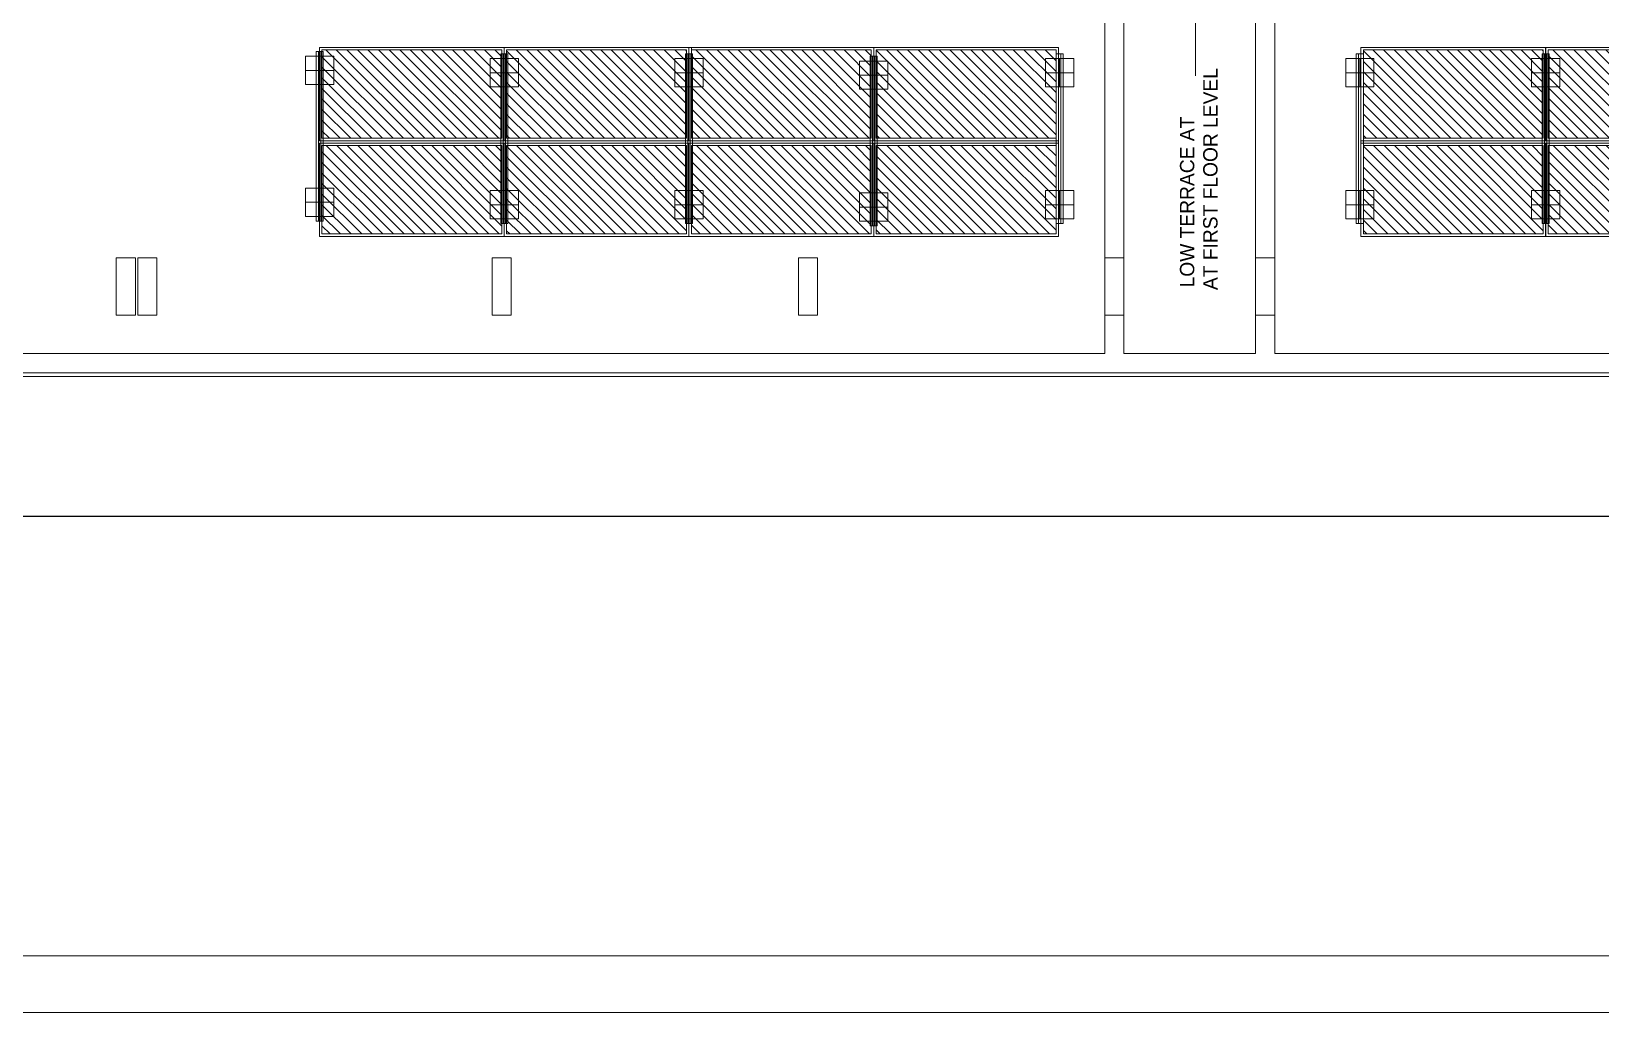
# Model space of a CAD drawing. Header units: inches. Extents: x 13 to 21264, y -72369 to -55.
# Drawn here: x 15317 to 15972, y -72369 to -71959 of the extents above; entities that cross this region are included whole.
import ezdxf

# ---------------------------------------------------------------- set-up
doc = ezdxf.new("R2010")
doc.units = ezdxf.units.IN
doc.header["$LTSCALE"] = 15
doc.header["$MEASUREMENT"] = 0
doc.header["$PDMODE"] = 34
doc.linetypes.add('DOT2', pattern=[0.125, 0, -0.125])
doc.layers.get('0').update_dxf_attribs({"linetype": 'CONTINUOUS', "lineweight": 13})
doc.layers.get('DEFPOINTS').update_dxf_attribs({"linetype": 'CONTINUOUS', "lineweight": 13})
doc.layers.add('1', color=8, linetype='CONTINUOUS')
doc.layers.add('EL-Lighting', color=7, linetype='CONTINUOUS')
for name, color, linetype, lineweight in [('INNER DIM', 30, 'CONTINUOUS', 13), ('parapet wall', 4, 'CONTINUOUS', 13), ('TEXT', 4, 'CONTINUOUS', 13), ('TYPICAL COL ELEVATION', 8, 'CONTINUOUS', 40)]:
    doc.layers.add(name, color=color, linetype=linetype, lineweight=lineweight)
doc.styles.add('rob', font='')
doc.styles.add('RS', font='', dxfattribs={"width": 0.8})
doc.styles.get('rob').set_extended_font_data('Century Gothic')
doc.styles.get('RS').set_extended_font_data('Century Gothic')
doc.dimstyles.new('SECTION DIM', dxfattribs={"dimscale": 0.6, "dimtxt": 9, "dimasz": 2, "dimexe": 0, "dimexo": 0, "dimgap": 1, "dimtad": 1, "dimzin": 3, "dimdsep": 46, "dimlunit": 4, "dimtxsty": 'RS', "dimblk1": 'CUT', "dimblk2": 'CUT', "dimsah": 1, "dimcen": 0, "dimclrd": 251, "dimclre": 21, "dimclrt": 4, "dimadec": 0, "dimazin": 0, "dimtfac": 1, "dimtix": 1, "dimtofl": 0, "dimtmove": 2, "dimatfit": 3, "dimfxl": 0, "dimtolj": 1, "dimtzin": 3, "dimarcsym": 0})

# ---------------------------------------------------------------- blocks, each defined once
blk = doc.blocks.new('CUT')
at = {"layer": 'INNER DIM', "color": 8}
blk.add_line((-1.8, 0), (1.8, 0), dxfattribs=at)
at = {"layer": 'INNER DIM', "color": 9}
blk.add_line((0, 1.8), (0, -1.8), dxfattribs=at)
blk.add_circle((0, 0), 0.9, dxfattribs=at)
blk = doc.blocks.new('*D229')
at = {"layer": 'DEFPOINTS', "color": 0, "transparency": 16777216}
for p in [(13685.04, -72101.64, 0.01), (16236.03, -72131.64), (13685.04, -72161.64)]:
    blk.add_point(p, dxfattribs=at)
at = {"layer": 'INNER DIM', "color": 8, "linetype": 'DOT2', "lineweight": -2, "transparency": 16777216}
for p, q in [((13685.04, -72101.64), (13685.04, -72161.64)), ((16236.03, -72131.64), (16236.03, -72161.64))]:
    blk.add_line(p, q, dxfattribs=at)
at = {"layer": 'INNER DIM', "color": 251, "lineweight": -2, "transparency": 16777216}
blk.add_line((16234.53, -72161.64), (13686.54, -72161.64), dxfattribs=at)
at = {"layer": 'INNER DIM', "color": 251, "lineweight": -2, "transparency": 16777216, "xscale": 1.5, "yscale": 1.5, "zscale": 1.5, "rotation": 180}
blk.add_blockref('CUT', (13685.04, -72161.64), dxfattribs=at)
at = {"layer": 'INNER DIM', "color": 251, "lineweight": -2, "transparency": 16777216, "xscale": 1.5, "yscale": 1.5, "zscale": 1.5}
blk.add_blockref('CUT', (16236.03, -72161.64), dxfattribs=at)
at = {"layer": 'INNER DIM', "color": 7, "lineweight": 0, "transparency": 16777216, "insert": (14960.53, -72156.47), "char_height": 7, "attachment_point": 5, "style": 'RS'}
blk.add_mtext('\\A1;212\'-7"', dxfattribs=at)
blk = doc.blocks.new('Waaree-325 Wp')
at = {"linetype": 'ByBlock', "true_color": 0xf8d731}
h = blk.add_hatch(dxfattribs=at)
h.set_pattern_fill('ANSI31', color=40, scale=25)
h.set_pattern_definition([(45, (-1275.805, 28322.5938), (-2.2097087, 2.2097087), [])])
h.paths.add_polyline_path([(1, 1), (37.96875, 1), (37.96875, 76.171875), (1, 76.171875)])
at = {"color": 40, "linetype": 'ByBlock', "true_color": 0xf8d731}
for p, q in [((0, 77.171875), (0, 0)), ((0, 77.171875), (38.96875, 77.171875)), ((1, 76.171875), (1, 1)), ((1, 76.171875), (37.96875, 76.171875)), ((37.96875, 76.171875), (37.96875, 1)), ((38.96875, 77.171875), (38.96875, 0)), ((38.96875, 0), (0, 0)), ((37.96875, 1), (1, 1))]:
    blk.add_line(p, q, dxfattribs=at)

msp = doc.modelspace()

# ---------------------------------------------------------------- linework, layer by layer
at = {"linetype": 'ByBlock', "lineweight": 0}
for p, q in [((15591.286, -71965.727, 0), (15592.286, -71965.727, 0)), ((15592.286, -71965.727, 0), (15592.286, -71969.497, 0))]:
    msp.add_line(p, q, dxfattribs=at)
at = {"color": 7, "lineweight": 0, "ltscale": 3}
for points in [[(13322.853, -70195.499), (17088.523, -70195.499), (17088.523, -72368.968), (13322.853, -72368.968)], [(13346.514, -70219.16), (17064.862, -70219.16), (17064.862, -72345.307), (13346.514, -72345.307)]]:
    msp.add_lwpolyline(points, close=True, dxfattribs=at)
at = {"color": 1, "lineweight": 0, "ltscale": 3}
msp.add_lwpolyline([(13693.612, -72094.491), (13693.612, -71345.76), (15814.916, -71345.76), (15814.916, -71008.659), (15557.633, -71008.659), (15557.633, -70939.717), (15405.118, -70939.717), (15405.118, -70580.336), (16223.368, -70580.336), (16223.368, -70936.992), (16023.822, -70936.992), (16023.822, -71006.061), (16023.822, -71340.974), (16053.647, -71340.974), (16053.647, -71313.444), (16239.054, -71313.444), (16239.054, -72103.233), (13693.261, -72103.233), (13693.261, -72093.122), (13693.261, -72090.418), (13693.631, -72090.418)], dxfattribs=at)
at = {"layer": '1', "lineweight": 0, "ltscale": 3}
msp.add_line((15802.97, -71897.636, -0.03), (15802.97, -71977.636, -0.014), dxfattribs=at)
at = {"layer": 'EL-Lighting', "lineweight": 0}
for p, q in [((15436.484, -72038.305, 0), (15436.484, -71967.439, 0)), ((15436.484, -71967.439, 0), (15436.976, -71967.439, 0)), ((15437.468, -71967.439, 0), (15437.468, -72038.305, 0)), ((15438.452, -71967.439, 0), (15438.452, -71975.313, 0)), ((15513.622, -72039.305, 0), (15513.622, -71968.439, 0)), ((15513.622, -71968.439, 0), (15514.114, -71968.439, 0)), ((15514.606, -71968.439, 0), (15514.606, -72039.305, 0)), ((15515.59, -71968.439, 0), (15515.59, -71976.313, 0)), ((15590.793, -72039.305, 0), (15590.793, -71968.439, 0)), ((15590.793, -71968.439, 0), (15591.286, -71968.439, 0)), ((15591.777, -71968.439, 0), (15591.777, -72039.305, 0)), ((15592.761, -71968.439, 0), (15592.761, -71976.313, 0)), ((15745.629, -72039.305, 0), (15745.629, -71968.439, 0)), ((15745.629, -71968.439, 0), (15746.121, -71968.439, 0)), ((15746.613, -71968.439, 0), (15746.613, -72039.305, 0)), ((15747.597, -71968.439, 0), (15747.597, -71976.313, 0)), ((15871.061, -72039.305, 0), (15871.061, -71968.439, 0)), ((15871.061, -71968.439, 0), (15871.553, -71968.439, 0)), ((15872.045, -71968.439, 0), (15872.045, -72039.305, 0)), ((15873.029, -71968.439, 0), (15873.029, -71976.313, 0)), ((15948.724, -72039.305, 0), (15948.724, -71968.439, 0)), ((15948.724, -71968.439, 0), (15949.216, -71968.439, 0)), ((15949.708, -71968.439, 0), (15949.708, -72039.305, 0)), ((15950.692, -71968.439, 0), (15950.692, -71976.313, 0)), ((15442.881, -71975.313, 0), (15431.07, -71975.313, 0)), ((15438.452, -71975.313, 0), (15435.5, -71975.313, 0)), ((15436.976, -71969.408, 0), (15436.976, -71981.219, 0)), ((15514.114, -71970.408, 0), (15514.114, -71982.219, 0)), ((15591.286, -71970.408, 0), (15591.286, -71982.219, 0)), ((15667.965, -72040.305, 0), (15667.965, -71969.439, 0)), ((15667.965, -71969.439, 0), (15668.457, -71969.439, 0)), ((15668.457, -71971.408, 0), (15668.457, -71983.219, 0)), ((15668.949, -71969.439, 0), (15668.949, -72040.305, 0)), ((15669.933, -71969.439, 0), (15669.933, -71977.313, 0)), ((15746.121, -71970.408, 0), (15746.121, -71982.219, 0)), ((15871.553, -71970.408, 0), (15871.553, -71982.219, 0)), ((15949.216, -71970.408, 0), (15949.216, -71982.219, 0)), ((15520.019, -71976.313, 0), (15508.208, -71976.313, 0)), ((15515.59, -71976.313, 0), (15512.638, -71976.313, 0)), ((15597.191, -71976.313, 0), (15585.38, -71976.313, 0)), ((15592.761, -71976.313, 0), (15589.809, -71976.313, 0)), ((15674.363, -71977.313, 0), (15662.552, -71977.313, 0)), ((15669.933, -71977.313, 0), (15666.981, -71977.313, 0)), ((15752.027, -71976.313, 0), (15740.216, -71976.313, 0)), ((15747.597, -71976.313, 0), (15744.645, -71976.313, 0)), ((15877.458, -71976.313, 0), (15865.647, -71976.313, 0)), ((15873.029, -71976.313, 0), (15870.077, -71976.313, 0)), ((15955.122, -71976.313, 0), (15943.311, -71976.313, 0)), ((15950.692, -71976.313, 0), (15947.74, -71976.313, 0)), ((15436.976, -72024.526, 0), (15436.976, -72036.337, 0)), ((15514.114, -72025.526, 0), (15514.114, -72037.337, 0)), ((15591.286, -72025.526, 0), (15591.286, -72037.337, 0)), ((15668.457, -72026.526, 0), (15668.457, -72038.337, 0)), ((15746.121, -72025.526, 0), (15746.121, -72037.337, 0)), ((15871.553, -72025.526, 0), (15871.553, -72037.337, 0)), ((15949.216, -72025.526, 0), (15949.216, -72037.337, 0)), ((15442.881, -72030.431, 0), (15431.07, -72030.431, 0)), ((15438.452, -72030.431, 0), (15435.5, -72030.431, 0)), ((15438.452, -72038.305, 0), (15438.452, -72030.431, 0)), ((15520.019, -72031.431, 0), (15508.208, -72031.431, 0)), ((15515.59, -72031.431, 0), (15512.638, -72031.431, 0)), ((15515.59, -72039.305, 0), (15515.59, -72031.431, 0)), ((15597.191, -72031.431, 0), (15585.38, -72031.431, 0)), ((15592.761, -72031.431, 0), (15589.809, -72031.431, 0)), ((15592.761, -72039.305, 0), (15592.761, -72031.431, 0)), ((15674.363, -72032.431, 0), (15662.552, -72032.431, 0)), ((15669.933, -72032.431, 0), (15666.981, -72032.431, 0)), ((15669.933, -72040.305, 0), (15669.933, -72032.431, 0)), ((15752.027, -72031.431, 0), (15740.216, -72031.431, 0)), ((15747.597, -72031.431, 0), (15744.645, -72031.431, 0)), ((15747.597, -72039.305, 0), (15747.597, -72031.431, 0)), ((15877.458, -72031.431, 0), (15865.647, -72031.431, 0)), ((15873.029, -72031.431, 0), (15870.077, -72031.431, 0)), ((15873.029, -72039.305, 0), (15873.029, -72031.431, 0)), ((15955.122, -72031.431, 0), (15943.311, -72031.431, 0)), ((15950.692, -72031.431, 0), (15947.74, -72031.431, 0)), ((15950.692, -72039.305, 0), (15950.692, -72031.431, 0))]:
    msp.add_line(p, q, dxfattribs=at)
at = {"layer": 'EL-Lighting', "lineweight": 0, "elevation": 0}
for points in [[(15435.5, -71967.439), (15438.452, -71967.439), (15438.452, -72038.305), (15435.5, -72038.305)], [(15512.638, -71968.439), (15515.59, -71968.439), (15515.59, -72039.305), (15512.638, -72039.305)], [(15589.809, -71968.439), (15592.761, -71968.439), (15592.761, -72039.305), (15589.809, -72039.305)], [(15744.645, -71968.439), (15747.597, -71968.439), (15747.597, -72039.305), (15744.645, -72039.305)], [(15870.077, -71968.439), (15873.029, -71968.439), (15873.029, -72039.305), (15870.077, -72039.305)], [(15947.74, -71968.439), (15950.692, -71968.439), (15950.692, -72039.305), (15947.74, -72039.305)], [(15431.07, -71969.408), (15442.881, -71969.408), (15442.881, -71981.219), (15431.07, -71981.219)], [(15508.208, -71970.408), (15520.019, -71970.408), (15520.019, -71982.219), (15508.208, -71982.219)], [(15585.38, -71970.408), (15597.191, -71970.408), (15597.191, -71982.219), (15585.38, -71982.219)], [(15662.552, -71971.408), (15674.363, -71971.408), (15674.363, -71983.219), (15662.552, -71983.219)], [(15666.981, -71969.439), (15669.933, -71969.439), (15669.933, -72040.305), (15666.981, -72040.305)], [(15740.216, -71970.408), (15752.027, -71970.408), (15752.027, -71982.219), (15740.216, -71982.219)], [(15865.647, -71970.408), (15877.458, -71970.408), (15877.458, -71982.219), (15865.647, -71982.219)], [(15943.311, -71970.408), (15955.122, -71970.408), (15955.122, -71982.219), (15943.311, -71982.219)], [(15431.07, -72024.526), (15442.881, -72024.526), (15442.881, -72036.337), (15431.07, -72036.337)], [(15508.208, -72025.526), (15520.019, -72025.526), (15520.019, -72037.337), (15508.208, -72037.337)], [(15585.38, -72025.526), (15597.191, -72025.526), (15597.191, -72037.337), (15585.38, -72037.337)], [(15662.552, -72026.526), (15674.363, -72026.526), (15674.363, -72038.337), (15662.552, -72038.337)], [(15740.216, -72025.526), (15752.027, -72025.526), (15752.027, -72037.337), (15740.216, -72037.337)], [(15865.647, -72025.526), (15877.458, -72025.526), (15877.458, -72037.337), (15865.647, -72037.337)], [(15943.311, -72025.526), (15955.122, -72025.526), (15955.122, -72037.337), (15943.311, -72037.337)]]:
    msp.add_lwpolyline(points, close=True, dxfattribs=at)
at = {"layer": 'parapet wall', "lineweight": 0, "ltscale": 3}
for p, q in [((15773.033, -71897.635, -0.009), (15773.035, -72093.636, -0.009)), ((15828.035, -72093.637, -0.009), (15828.035, -71941.636, -0.009)), ((15836.035, -72093.636, -0.009), (15836.035, -71949.636, -0.009)), ((16164.035, -72093.636, -0.009), (15836.035, -72093.636, -0.009)), ((16236.035, -72101.636, -0.009), (14497.035, -72101.636, -0.009))]:
    msp.add_line(p, q, dxfattribs=at)
at = {"layer": 'parapet wall', "lineweight": 0, "ltscale": 3, "elevation": -0.009}
for points in [[(15765.033, -71897.635), (15765.035, -72093.636), (15697.034, -72093.636), (14560.035, -72093.636), (14560.035, -71949.635), (14636.035, -71949.635), (14636.035, -71853.635), (14584.034, -71853.635), (14584.034, -71853.635), (14584.034, -71853.635), (14584.034, -71853.635)], [(15773.035, -72093.636), (15828.035, -72093.637)]]:
    msp.add_lwpolyline(points, dxfattribs=at)
at = {"layer": 'TYPICAL COL ELEVATION', "lineweight": 0, "ltscale": 3}
for points, elevation in [([(15352.034, -72053.635), (15360.034, -72053.635), (15360.034, -72077.635), (15352.034, -72077.635)], -0.009), ([(15361.034, -72053.635), (15369.034, -72053.635), (15369.034, -72077.635), (15361.034, -72077.635)], -0.009), ([(15509.034, -72053.635), (15517.034, -72053.635), (15517.034, -72077.635), (15509.034, -72077.635)], -0.009), ([(15637.034, -72053.635), (15645.034, -72053.635), (15645.034, -72077.635), (15637.034, -72077.635)], -0.009), ([(15765.034, -72053.635), (15773.034, -72053.635), (15773.034, -72077.635), (15765.034, -72077.635)], -0.032), ([(15828.034, -72053.635), (15836.034, -72053.635), (15836.034, -72077.635), (15828.034, -72077.635)], -0.009)]:
    msp.add_lwpolyline(points, close=True, dxfattribs=dict(at, elevation=elevation))

# ---------------------------------------------------------------- block references
at = {"linetype": 'ByBlock', "lineweight": 0, "rotation": 270}
for p in [(15436.976, -71965.727, 0), (15514.114, -71965.727, 0), (15591.286, -71965.727, 0), (15668.457, -71965.727, 0), (15872.045, -71965.727, 0), (15949.183, -71965.727, 0), (15436.976, -72005.696, 0), (15514.114, -72005.696, 0), (15591.286, -72005.696, 0), (15668.457, -72005.696, 0), (15872.045, -72005.696, 0), (15949.183, -72005.696, 0)]:
    msp.add_blockref('Waaree-325 Wp', p, dxfattribs=at)

# ---------------------------------------------------------------- texts
at = {"layer": 'TEXT', "lineweight": 0, "style": 'rob'}
for s, p in [('AT FIRST FLOOR LEVEL', (15812.115, -72067.104, -0.009)), ('LOW TERRACE AT ', (15802.404, -72065.99, -0.009))]:
    msp.add_text(s, height=6, rotation=90, dxfattribs=at).set_placement(p)

# ---------------------------------------------------------------- dimensions: what is measured, and where the dimension line sits
at = {"layer": 'INNER DIM', "lineweight": 0}
dim = msp.add_linear_dim(base=(13685.035, -72161.636, -0.009), p1=(16236.034, -72131.636, -0.009), p2=(13685.035, -72101.636, 0.004), dimstyle='SECTION DIM', override={"dimscale": 1, "dimtxt": 7, "dimasz": 1.5, "dimclre": 8, "dimclrt": 7, "dimfxl": 2}, dxfattribs=at)
dim.commit()
dim.dimension.update_dxf_attribs({"geometry": '*D229', "text_midpoint": (14960.535, -72156.47, -0.009)})

doc.saveas('drawing.dxf')
